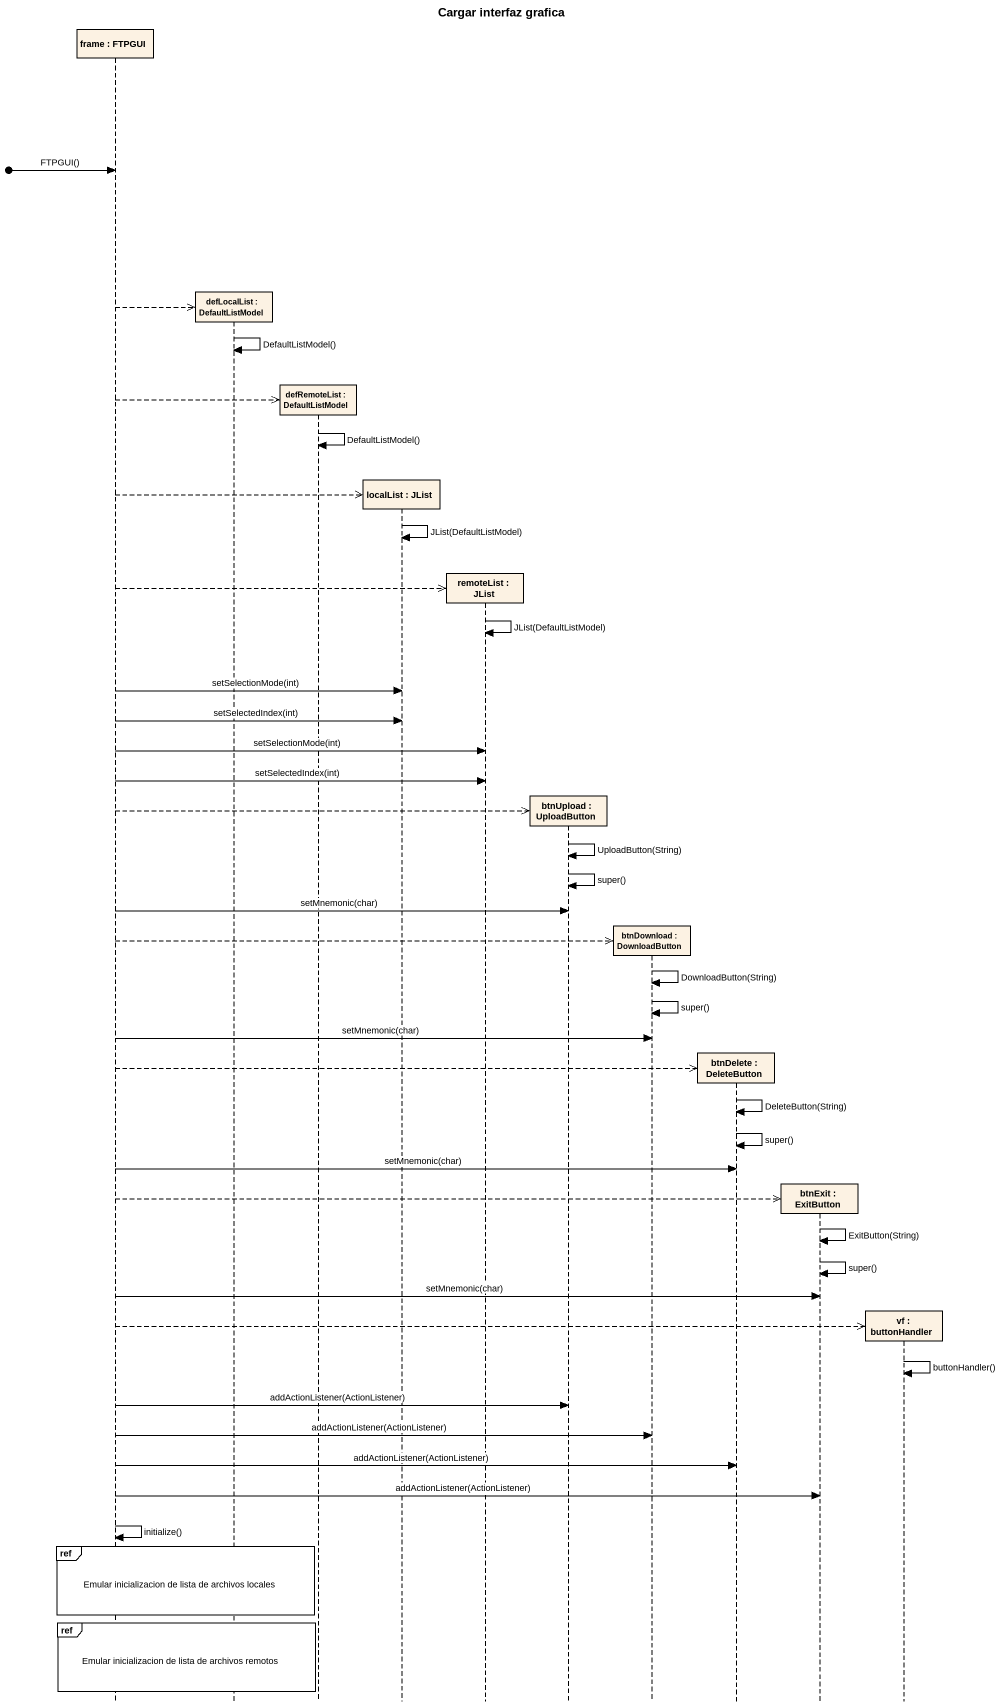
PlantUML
@startuml
title Cargar interfaz grafica
hide footbox
participant "frame : FTPGUI" as frame_
participant "defLocalList : DefaultListModel" as defLocalList
participant "defRemoteList : DefaultListModel" as defRemoteList
participant "localList : JList" as localList
participant "remoteList : JList" as remoteList
participant "btnUpload : UploadButton" as btnUpload
participant "btnDownload : DownloadButton" as btnDownload
participant "btnDelete : DeleteButton" as btnDelete
participant "btnExit : ExitButton" as btnExit
participant "vf : buttonHandler" as vf

[o-> frame_ : FTPGUI()
frame_ -->> defLocalList **
defLocalList -> defLocalList : DefaultListModel()
frame_ -->> defRemoteList **
defRemoteList -> defRemoteList : DefaultListModel()
frame_ -->> localList **
localList -> localList : JList(DefaultListModel)
frame_ -->> remoteList **
remoteList -> remoteList : JList(DefaultListModel)
frame_ -> localList : setSelectionMode(int)
frame_ -> localList : setSelectedIndex(int)
frame_ -> remoteList : setSelectionMode(int)
frame_ -> remoteList : setSelectedIndex(int)
frame_ -->> btnUpload **
btnUpload -> btnUpload : UploadButton(String)
btnUpload -> btnUpload : super()
frame_ -> btnUpload : setMnemonic(char)
frame_ -->> btnDownload **
btnDownload -> btnDownload : DownloadButton(String)
btnDownload -> btnDownload : super()
frame_ -> btnDownload : setMnemonic(char)
frame_ -->> btnDelete **
btnDelete -> btnDelete : DeleteButton(String)
btnDelete -> btnDelete : super()
frame_ -> btnDelete : setMnemonic(char)
frame_ -->> btnExit **
btnExit -> btnExit : ExitButton(String)
btnExit -> btnExit : super()
frame_ -> btnExit : setMnemonic(char)
frame_ -->> vf **
vf -> vf : buttonHandler()
frame_ -> btnUpload : addActionListener(ActionListener)
frame_ -> btnDownload : addActionListener(ActionListener)
frame_ -> btnDelete : addActionListener(ActionListener)
frame_ -> btnExit : addActionListener(ActionListener)
frame_ -> frame_ : initialize()
ref over frame_, defLocalList : Emular inicializacion de lista de archivos locales
ref over frame_, defLocalList : Emular inicializacion de lista de archivos remotos
@enduml
